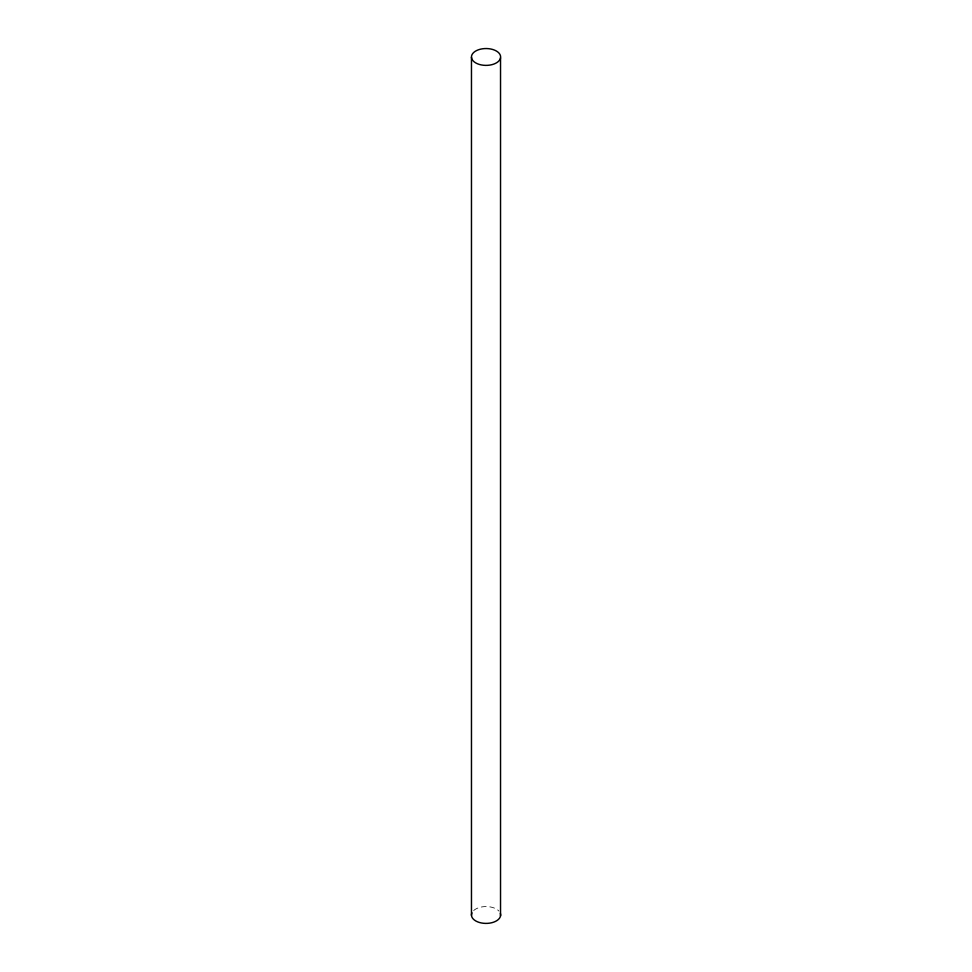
<?xml version="1.0" encoding="UTF-8"?>
<svg xmlns="http://www.w3.org/2000/svg" width="972" height="972" viewBox="0 0 972 972"><rect width="100%" height="100%" fill="white"/><g stroke="black" fill="none" stroke-linecap="round" stroke-linejoin="round"><path stroke-width="0.73" stroke-dasharray="4.86 3.65" d="M473.692 910.509A14.58 8.42 0 0 1 498.928 911.056"/><path stroke-width="1.46" d="M500.531 57.907A14.58 8.42 0 0 1 477.386 63.739A14.58 8.42 0 0 1 480.217 49.244A14.58 8.42 0 0 1 500.531 57.907L500.531 915.928M471.469 57.275L471.469 915.308M500.361 913.425A14.58 8.42 0 0 1 485.49 923.4A14.58 8.42 0 0 1 471.955 912.817"/></g></svg>
